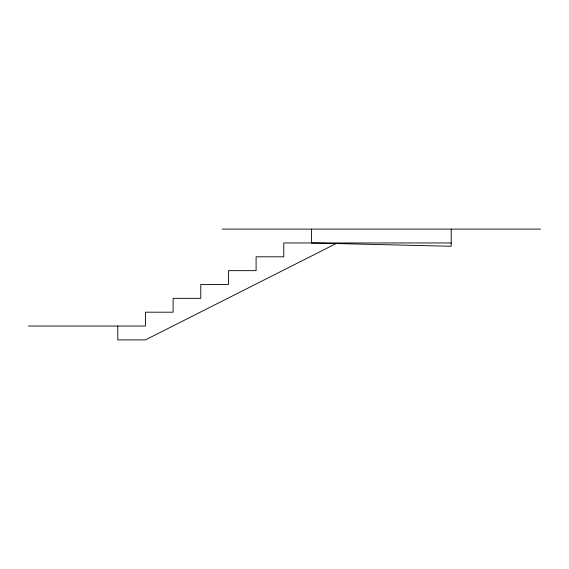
<?xml version="1.0" encoding="UTF-8"?>
<svg xmlns="http://www.w3.org/2000/svg" width="569" height="569" viewBox="0 0 569 569"><rect width="100%" height="100%" fill="white"/><g stroke="black" fill="none" stroke-linecap="round" stroke-linejoin="round"><path stroke-width="0.85" d="M336.535 243.361L145.451 339.892L117.79 339.892L117.79 326.044M222.088 229.108L540.55 229.108M451.21 242.956L283.76 242.956L283.76 256.804L256.1 256.804L256.1 270.652L228.439 270.652L228.439 284.5L200.772 284.5L200.772 298.348L173.111 298.348L173.111 312.196L145.451 312.196L145.451 326.044L28.45 326.044M451.21 229.108L451.21 246.277L311.421 242.956L311.421 229.108"/></g></svg>
